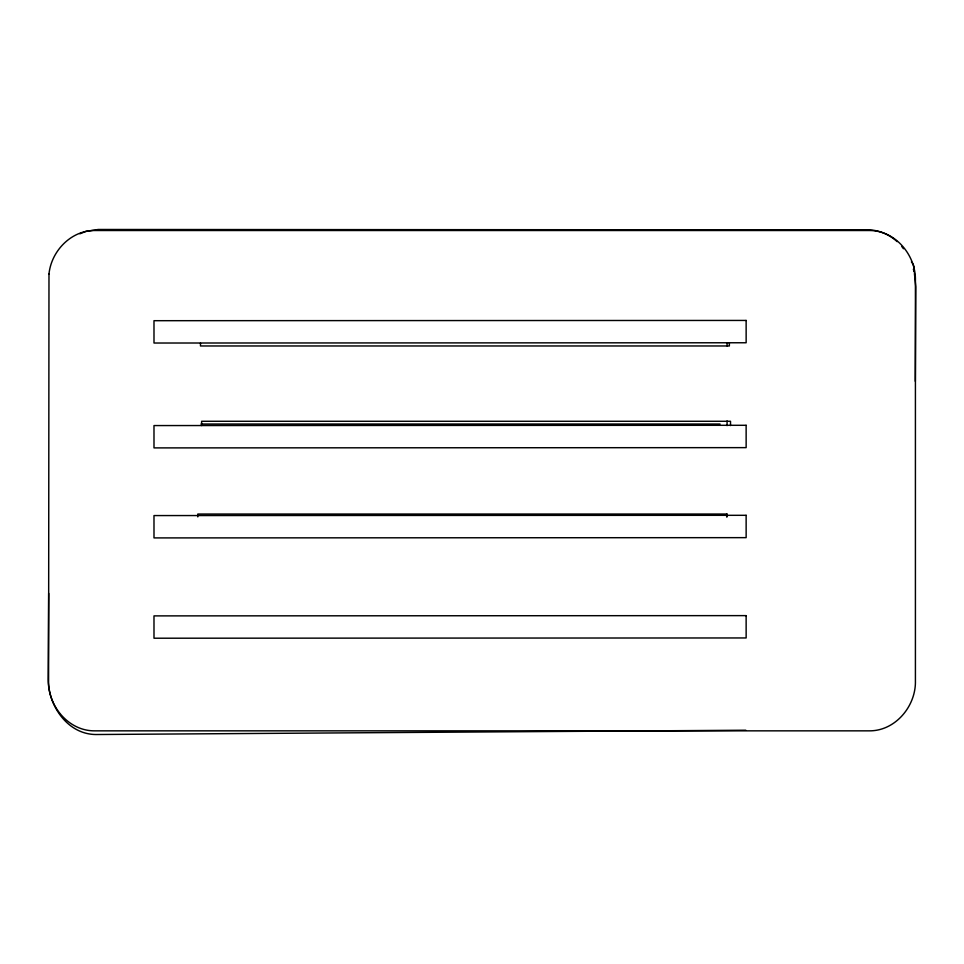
<?xml version="1.0" encoding="UTF-8"?>
<svg xmlns="http://www.w3.org/2000/svg" width="964" height="964" viewBox="0 0 964 964"><rect width="100%" height="100%" fill="white"/><g stroke="black" fill="none" stroke-linecap="round" stroke-linejoin="round"><path stroke-width="1.45" d="M48.682 593.366L48.2 677.632C47.465 704.539 66.986 734.327 95.906 734.52L745.787 730.23M915.318 381.322L915.8 286.754L914.414 273.487M79.904 233.806L85.82 231.408L98.171 229.48L868.094 229.866C878.843 229.926 889.218 234.433 897.135 241.615M201.018 424.027L720.06 424.027M901.822 246.531L903.473 248.76M913.378 269.209L914.173 272.029M730.519 425.558L730.519 421.28L201.633 421.28L201.633 425.558M729.362 343.112L729.362 345.968L200.476 345.968L200.476 343.112M727.073 342.859L727.073 345.883M727.073 420.943L727.073 425.606M727.073 513.872L727.073 516.837M726.687 516.885L726.687 514.041L197.801 514.041L197.801 516.885M911.402 261.907A9.122 9.122 0 0 1 913.764 270.715M48.983 274.017L48.586 680.813C47.911 706.106 68.661 731.146 94.809 730.845L869.179 730.845C895.327 731.146 916.077 706.106 915.414 680.813L915.414 280.548C916.077 255.267 895.327 230.227 869.179 230.517L94.809 230.517C71.107 230.288 51.273 251.074 48.983 274.017M746.136 320.434L153.987 320.699L153.999 343.027L746.148 342.762L746.136 320.434M746.136 425.293L153.987 425.57L153.999 447.899L746.148 447.633L746.136 425.293M746.136 515.306L153.987 515.571L153.999 537.912L746.148 537.647L746.136 515.306M746.136 615.622L153.987 615.888L153.999 638.216L746.148 637.951L746.136 615.622"/></g></svg>
